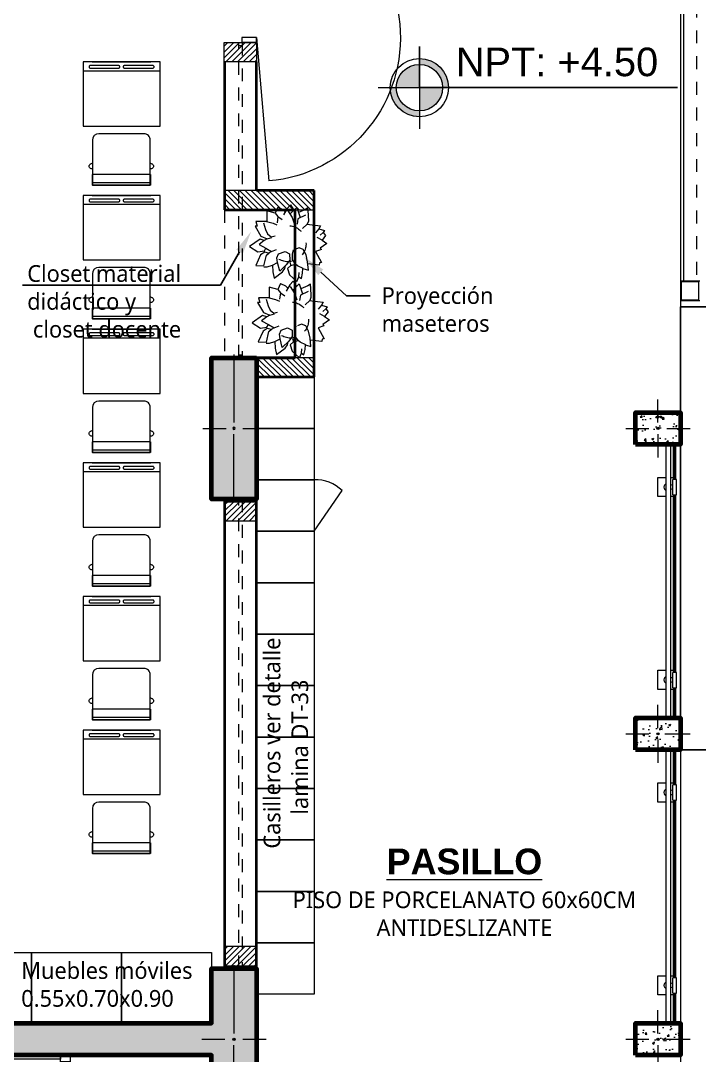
# Model space of a CAD drawing. Header units: metres. Extents: x 28 to 239, y -1 to 113.
# Drawn here: x 49.46 to 54.74, y 74.48 to 82.52 of the extents above; entities that cross this region are included whole.
import ezdxf
from ezdxf import colors
from ezdxf.entities.mleader import LeaderData, LeaderLine
from ezdxf.math import Vec2, Vec3

# ---------------------------------------------------------------- set-up
doc = ezdxf.new("R2010")
doc.units = ezdxf.units.M
doc.linetypes.add('DASHED2', pattern=[0.375, 0.25, -0.125])
for name, color, linetype, lineweight in [('A-FLOR-HRAL', 11, 'Continuous', 9), ('COLUMNAS 50', 32, 'Continuous', 70), ('COLUMNETASSS', 211, 'Continuous', 20), ('Cotas varias El', 253, 'Continuous', 13), ('Equipamiento SR', 23, 'Continuous', 0), ('GRAFO 0 BLANCO', 7, 'Continuous', 0), ('GRAFO01', 7, 'Continuous', 0), ('letras sr', 7, 'Continuous', 5), ('MK-LINEAS GENERALES', 7, 'Continuous', 0), ('muro bajo', 191, 'Continuous', 40), ('Proyeccciones', 1, 'DASHED2', 18), ('Puertas El', 21, 'Continuous', 15), ('Structural - Bearing_Pen_No__20', 1, 'Continuous', 0), ('TEXTO 100', 7, 'Continuous', 20), ('Vanos', 140, 'Continuous', 5)]:
    doc.layers.add(name, color=color, linetype=linetype, lineweight=lineweight)
doc.layers.add('Mobiliario', color=7, linetype='Continuous', lineweight=0, true_color=0x7f7f7f)
doc.styles.add('Generales', font='trebuc.ttf', dxfattribs={"height": 0.1})
doc.styles.add('JOS', font='arial.ttf', dxfattribs={"height": 1})
doc.styles.add('Santa Rosa 1 50', font='trebuc.ttf')
pattern_1 = [(44.99999999999999, (195.2788495667882, -7.441608692557011), (-0.02245064030267288, 0.02245064030267289), [])]

# ---------------------------------------------------------------- blocks, each defined once
blk = doc.blocks.new('Picture 18')
at = {"layer": 'Equipamiento SR', "linetype": 'Continuous'}
for p, q in [((0.07500000000000018, 0), (0, 0)), ((0, 0), (0, -0.05)), ((4.125, 0), (0.07500000000000018, 0)), ((0.07500000000000018, 0), (0.07500000000000018, -0.03)), ((0.07500000000000018, -0.05), (0.07500000000000018, 0)), ((4.125, -0.03), (4.125, 0)), ((4.2, 0), (4.125, 0)), ((4.125, 0), (4.125, -0.05)), ((4.2, -0.05), (4.2, 0)), ((0, -0.05), (0.07500000000000018, -0.05)), ((0.07500000000000018, -0.03), (4.125, -0.03)), ((4.125, -0.05), (4.2, -0.05))]:
    blk.add_line(p, q, dxfattribs=at)
blk = doc.blocks.new('A$C5A0F33B4')
at = {"layer": 'Puertas El', "linetype": 'Continuous'}
blk.add_line((1.119999441994196, 1.16000029099586), (1.217613820813028, 2.275737793701303), dxfattribs=at)
at = {"layer": 'Puertas El', "linetype": 'ByBlock'}
for p, q in [((1.004999441994187, 1.160000290572533), (1.004999441846962, 1.200000290572525)), ((1.004999441846962, 1.200000290572525), (1.119999441846915, 1.200000290995852)), ((1.119999441846915, 1.200000290995852), (1.004999441846962, 1.200000290572525)), ((1.119999441994196, 1.16000029099586), (1.004999441994187, 1.160000290572533)), ((1.119999441846915, 1.200000290995852), (1.119999441994196, 1.16000029099586)), ((1.119999438734339, 8.519135334950079e-07), (1.00499943873433, 8.519135334950079e-07)), ((1.004999446264321, 8.522264280941272e-07), (1.00499944611704, 0.04000085222643435)), ((1.00499944611704, 0.04000085222643435), (1.119999446117049, 0.0400008526497615)), ((1.11999944626433, 8.526497694560931e-07), (1.004999446264321, 8.522264280941272e-07)), ((1.11999944626433, 8.526497694560931e-07), (1.004999446264321, 8.522264280941272e-07)), ((1.119999446117049, 0.0400008526497615), (1.11999944626433, 8.526497694560931e-07))]:
    blk.add_line(p, q, dxfattribs=at)
blk.add_arc((1.119999441994196, 1.16000029099586), 1.119999438346097, 270.0000002109128, 85.00000021091442, dxfattribs=at)
blk = doc.blocks.new('Columna 1.10 x0.30')
at = {"true_color": 0xc7c8ca}
h = blk.add_hatch(color=9, dxfattribs=at)
h.dxf.hatch_style = 1
h.paths.add_polyline_path([(-234.8493242305874, 113.8065683426842), (-235.949324230565, 113.8065684591043), (-235.94932457959, 113.456568459146), (-234.8493245796119, 113.4565683427261)])
h.paths.add_polyline_path([(-235.3906107661365, 113.6315683427052, -1), (-235.4080384429261, 113.6315683427052, -1)], flags=16)
at = {"layer": 'COLUMNAS 50', "color": 1, "linetype": 'Continuous', "lineweight": 5}
for p, q in [((-235.3993246045313, 113.8731526787981), (-235.3993246045313, 113.693152678798)), ((-235.9743246007413, 113.6315683427052), (-235.4443246295935, 113.6315683427052)), ((-234.8243246083214, 113.6315683427052), (-235.3543245794691, 113.6315683427052)), ((-235.3993246045313, 113.5615683928358), (-235.3993246045313, 113.3815683928357))]:
    blk.add_line(p, q, dxfattribs=at)
at = {"layer": 'COLUMNAS 50', "linetype": 'Continuous'}
blk.add_lwpolyline([(-235.94932457959, 113.456568459146), (-234.8493245796119, 113.4565683427261), (-234.8493242305874, 113.8065683426842), (-235.949324230565, 113.8065684591043)], close=True, dxfattribs=at)
at = {"layer": 'COLUMNAS 50', "color": 1, "linetype": 'Continuous', "lineweight": 5}
blk.add_circle((-235.3993246045313, 113.6315683427052), 0.0087138383947443, dxfattribs=at)
blk.add_point((-235.3993246045313, 113.6315683427052), dxfattribs=at)
blk = doc.blocks.new('School Desk 2')
at = {"layer": 'Equipamiento SR', "linetype": 'Continuous'}
for p, q in [((-0.1265324866504576, 0.2428444263894243), (-0.1289721426366399, 0.2394474516977899)), ((-0.1236265852980272, 0.2456917042070209), (-0.1265324866504576, 0.2428444263894243)), ((-0.1203390133202028, 0.247908223860399), (-0.1236265852980272, 0.2456917042070209)), ((-0.1167738627057284, 0.2494255898859686), (-0.1203390133202028, 0.247908223860399)), ((-0.1130373940264465, 0.2501956721426852), (-0.1167738627057284, 0.2494255898859686)), ((-0.1092423736034963, 0.2501956721426852), (-0.1130373940264465, 0.2501956721426852)), ((-0.1055059049242144, 0.2494255898859686), (-0.1092423736034963, 0.2501956721426852)), ((-0.10194075430974, 0.247908223860399), (-0.1055059049242144, 0.2494255898859686)), ((-0.09865318233191572, 0.2456917042070209), (-0.10194075430974, 0.247908223860399)), ((-0.09574728097948526, 0.2428444263894243), (-0.09865318233191572, 0.2456917042070209)), ((-0.09330762499330292, 0.2394474516977899), (-0.09574728097948526, 0.2428444263894243)), ((0.1995077689090495, 0.3017161561056326), (0.6995077689090495, 0.3017161561056326)), ((0.1995077689090494, -0.2982838438943675), (0.1995077689090495, 0.3017161561056326)), ((0.6290288181971163, 0.3017161561056326), (0.6290288181971163, -0.2982838438943677)), ((0.6507146491854036, 0.2434738545735721), (0.6510442738164254, 0.2456574430778143)), ((0.6507146491854036, 0.2423668613295421), (0.6507146491854036, 0.2434738545735721)), ((0.6507146491854036, 0.02704780928709671), (0.6507146491854036, 0.2423668613295421)), ((0.6510442738164254, 0.2456574430778143), (0.6516926801629751, 0.2477397049693306)), ((0.6516926801629751, 0.2477397049693306), (0.6526425195602622, 0.2496598442804857)), ((0.6526425195602622, 0.2496598442804857), (0.6538612632618038, 0.2513570650436437)), ((0.6538612632618038, 0.2513570650436437), (0.6553142139380191, 0.252780703952442)), ((0.6553142139380191, 0.252780703952442), (0.6569579999269314, 0.2538902303617901)), ((0.6569579999269314, 0.2538902303617901), (0.6587405752341685, 0.2546476467919159)), ((0.6587405752341685, 0.2546476467919159), (0.6606098938653587, 0.2550326879202742)), ((0.6606098938653587, 0.2550326879202742), (0.6625052354937352, 0.2550326879202742)), ((0.6625052354937352, 0.2550326879202742), (0.6643745541249254, 0.2546476467919159)), ((0.6643745541249254, 0.2546476467919159), (0.6661571294321625, 0.2538902303617901)), ((0.6661571294321625, 0.2538902303617901), (0.6678009154210748, 0.252780703952442)), ((0.6678009154210748, 0.252780703952442), (0.6692538660972901, 0.2513570650436437)), ((0.6692538660972901, 0.2513570650436437), (0.6704726097988317, 0.2496598442804857)), ((0.6704726097988317, 0.2496598442804857), (0.6714224491961188, 0.2477397049693306)), ((0.6714224491961188, 0.2477397049693306), (0.6720708555426685, 0.2456574430778143)), ((0.6720708555426685, 0.2456574430778143), (0.6724004801736904, 0.2434738545735721)), ((0.6724004801736904, 0.2434738545735721), (0.6724004801736904, 0.2423668613295421)), ((0.6724004801736904, 0.2423668613295421), (0.6724004801736906, 0.02704780928709682)), ((0.6995077689090495, 0.3017161561056326), (0.6995077689090495, -0.2982838438943675)), ((-0.2410380114348112, 0.2279848786331774), (-0.2590611055691766, 0.2279848786331774)), ((-0.2590611055691766, 0.2279848786331774), (-0.2590611055691764, -0.2279848786331774)), ((-0.1766788022277727, 0.2279848786331774), (-0.2410380114348112, 0.2279848786331774)), ((-0.2410380114348112, 0.2279848786331774), (-0.2410380114348111, -0.2279848786331774)), ((-0.1766788022277727, 0.2279848786331774), (-0.1766788022277725, -0.2279848786331775)), ((-0.1321664655412146, 0.2314451824577654), (-0.1326888173346903, 0.2279848786331774)), ((-0.130869652848115, 0.2356097062407981), (-0.1321664655412146, 0.2314451824577654)), ((-0.1289721426366399, 0.2394474516977899), (-0.130869652848115, 0.2356097062407981)), ((-0.0923599541791148, 0.2375298455519531), (-0.09330762499330292, 0.2394474516977899)), ((-0.0876423579455668, 0.2279848786331774), (-0.0923599541791148, 0.2375298455519531)), ((0.6995077689090495, -0.2262687225275448), (0.6995077689090495, 0.2297010347388101)), ((0.6507146491854036, 0.02594081604306675), (0.6507146491854036, 0.02704780928709671)), ((0.6510442738164254, 0.02375722753882459), (0.6507146491854036, 0.02594081604306675)), ((0.6516926801629753, 0.0216749656473082), (0.6510442738164254, 0.02375722753882459)), ((0.6526425195602622, 0.01975482633615322), (0.6516926801629753, 0.0216749656473082)), ((0.653861263261804, 0.01805760557299518), (0.6526425195602622, 0.01975482633615322)), ((0.6553142139380191, 0.01663396666419681), (0.653861263261804, 0.01805760557299518)), ((0.6569579999269314, 0.01552444025484867), (0.6553142139380191, 0.01663396666419681)), ((0.6587405752341687, 0.01476702382472295), (0.6569579999269314, 0.01552444025484867)), ((0.660609893865359, 0.0143819826963647), (0.6587405752341687, 0.01476702382472295)), ((0.6625052354937352, 0.0143819826963647), (0.660609893865359, 0.0143819826963647)), ((0.6643745541249256, 0.01476702382472295), (0.6625052354937352, 0.0143819826963647)), ((0.6661571294321628, 0.01552444025484867), (0.6643745541249256, 0.01476702382472295)), ((0.6678009154210748, 0.01663396666419681), (0.6661571294321628, 0.01552444025484867)), ((0.6692538660972903, 0.01805760557299518), (0.6678009154210748, 0.01663396666419681)), ((0.6704726097988319, 0.01975482633615322), (0.6692538660972903, 0.01805760557299518)), ((0.6714224491961188, 0.0216749656473082), (0.6704726097988319, 0.01975482633615322)), ((0.6720708555426685, 0.02375722753882459), (0.6714224491961188, 0.0216749656473082)), ((0.6724004801736906, 0.02594081604306675), (0.6720708555426685, 0.02375722753882459)), ((0.6724004801736906, 0.02704780928709682), (0.6724004801736906, 0.02594081604306675)), ((0.6507146491854036, -0.02250850383180159), (0.6510442738164254, -0.02032491532755931)), ((0.6507146491854036, -0.02361549707583155), (0.6507146491854036, -0.02250850383180159)), ((0.6507146491854036, -0.2389345491182769), (0.6507146491854036, -0.02361549707583155)), ((0.6510442738164254, -0.02032491532755931), (0.6516926801629753, -0.01824265343604303)), ((0.6516926801629753, -0.01824265343604303), (0.6526425195602622, -0.01632251412488805)), ((0.6526425195602622, -0.01632251412488805), (0.653861263261804, -0.01462529336172991)), ((0.653861263261804, -0.01462529336172991), (0.6553142139380191, -0.01320165445293164)), ((0.6553142139380191, -0.01320165445293164), (0.6569579999269314, -0.01209212804358351)), ((0.6569579999269314, -0.01209212804358351), (0.6587405752341687, -0.01133471161345778)), ((0.6587405752341687, -0.01133471161345778), (0.660609893865359, -0.01094967048509943)), ((0.660609893865359, -0.01094967048509943), (0.6625052354937352, -0.01094967048509943)), ((0.6625052354937352, -0.01094967048509943), (0.6643745541249256, -0.01133471161345778)), ((0.6643745541249256, -0.01133471161345778), (0.6661571294321628, -0.01209212804358351)), ((0.6661571294321628, -0.01209212804358351), (0.6678009154210748, -0.01320165445293164)), ((0.6678009154210748, -0.01320165445293164), (0.6692538660972903, -0.01462529336172991)), ((0.6692538660972903, -0.01462529336172991), (0.6704726097988319, -0.01632251412488805)), ((0.6704726097988319, -0.01632251412488805), (0.6714224491961188, -0.01824265343604303)), ((0.6714224491961188, -0.01824265343604303), (0.6720708555426685, -0.02032491532755931)), ((0.6720708555426685, -0.02032491532755931), (0.6724004801736906, -0.02250850383180159)), ((0.6724004801736906, -0.02250850383180159), (0.6724004801736906, -0.02361549707583155)), ((0.6724004801736906, -0.02361549707583155), (0.6724004801736908, -0.2389345491182769)), ((-0.2410380114348111, -0.2279848786331774), (-0.2590611055691764, -0.2279848786331774)), ((-0.1766788022277725, -0.2279848786331774), (-0.2410380114348111, -0.2279848786331774)), ((-0.1326888173346901, -0.2279848786331775), (-0.1321664655412145, -0.2314451824577655)), ((-0.1321664655412145, -0.2314451824577655), (-0.1308696528481149, -0.2356097062407981)), ((-0.1308696528481149, -0.2356097062407981), (-0.1289721426366398, -0.23944745169779)), ((-0.1289721426366398, -0.23944745169779), (-0.1265324866504575, -0.2428444263894244)), ((-0.09574728097948515, -0.2428444263894244), (-0.0933076249933028, -0.23944745169779)), ((-0.0933076249933028, -0.23944745169779), (-0.09235995417911469, -0.2375298455519531)), ((-0.09235995417911469, -0.2375298455519531), (-0.08764235794556674, -0.2279848786331775)), ((0.6507146491854036, -0.2400415423623069), (0.6507146491854036, -0.2389345491182769)), ((0.6510442738164256, -0.2422251308665491), (0.6507146491854036, -0.2400415423623069)), ((0.6724004801736908, -0.2400415423623069), (0.6720708555426688, -0.2422251308665491)), ((0.6724004801736908, -0.2389345491182769), (0.6724004801736908, -0.2400415423623069)), ((-0.1265324866504575, -0.2428444263894244), (-0.1236265852980271, -0.2456917042070209)), ((-0.1236265852980271, -0.2456917042070209), (-0.1203390133202027, -0.247908223860399)), ((-0.1203390133202027, -0.247908223860399), (-0.1167738627057283, -0.2494255898859687)), ((-0.1167738627057283, -0.2494255898859687), (-0.1130373940264464, -0.2501956721426852)), ((-0.1130373940264464, -0.2501956721426852), (-0.1092423736034962, -0.2501956721426852)), ((-0.1092423736034962, -0.2501956721426852), (-0.1055059049242143, -0.2494255898859687)), ((-0.1055059049242143, -0.2494255898859687), (-0.1019407543097399, -0.247908223860399)), ((-0.1019407543097399, -0.247908223860399), (-0.09865318233191561, -0.2456917042070209)), ((-0.09865318233191561, -0.2456917042070209), (-0.09574728097948515, -0.2428444263894244)), ((0.6995077689090495, -0.2982838438943675), (0.1995077689090494, -0.2982838438943675)), ((0.6290288181971165, -0.2832649421858392), (0.6294560290675858, -0.2832649421858392)), ((0.6516926801629755, -0.2443073927580655), (0.6510442738164256, -0.2422251308665491)), ((0.6526425195602624, -0.2462275320692204), (0.6516926801629755, -0.2443073927580655)), ((0.653861263261804, -0.2479247528323786), (0.6526425195602624, -0.2462275320692204)), ((0.6553142139380191, -0.2493483917411768), (0.653861263261804, -0.2479247528323786)), ((0.6569579999269314, -0.250457918150525), (0.6553142139380191, -0.2493483917411768)), ((0.6587405752341687, -0.2512153345806508), (0.6569579999269314, -0.250457918150525)), ((0.6606098938653592, -0.2516003757090089), (0.6587405752341687, -0.2512153345806508)), ((0.6625052354937352, -0.2516003757090089), (0.6606098938653592, -0.2516003757090089)), ((0.6643745541249256, -0.2512153345806508), (0.6625052354937352, -0.2516003757090089)), ((0.666157129432163, -0.250457918150525), (0.6643745541249256, -0.2512153345806508)), ((0.667800915421075, -0.2493483917411768), (0.666157129432163, -0.250457918150525)), ((0.6692538660972903, -0.2479247528323786), (0.667800915421075, -0.2493483917411768)), ((0.6704726097988322, -0.2462275320692204), (0.6692538660972903, -0.2479247528323786)), ((0.6714224491961188, -0.2443073927580655), (0.6704726097988322, -0.2462275320692204)), ((0.6720708555426688, -0.2422251308665491), (0.6714224491961188, -0.2443073927580655))]:
    blk.add_line(p, q, dxfattribs=at)
blk.add_lwpolyline([(-0.2590611055691765, 0.225), (0.09093889443082348, 0.225, -0.414213562373095), (0.1409388944308235, 0.1749999999999999), (0.1409388944308235, -0.1749999999999999, -0.414213562373095), (0.09093889443082348, -0.225), (-0.2590611055691765, -0.225), (-0.2590611055691765, 0.225)], format="xyb", dxfattribs=at)
blk = doc.blocks.new('A$C4CA21B86')
at = {"layer": 'GRAFO01', "color": 251, "linetype": 'DASHED2', "lineweight": 9, "ltscale": 0.1}
for p, q in [((0.2205967468034657, 0.5784350747852187), (0.2007828661702575, 0.5316130598291551)), ((0.2205967468034657, 0.5784350747852187), (0.2600737236538819, 0.5614201384830366)), ((0.2943083608314936, 0.5681523509940618), (0.264508353436149, 0.5182130449328)), ((0.3198078569284135, 0.5977452158754275), (0.2943083608314936, 0.5681523509940618)), ((0.3678982799125379, 0.5763102071433934), (0.3167781183736267, 0.5265380951380223)), ((0.3198078569284135, 0.5977452158754275), (0.3461644889901478, 0.5551495409102642)), ((0.3678982799125379, 0.5763102071433934), (0.3931878589919009, 0.4974658208305485)), ((0.4544179733118199, 0.5730413209203249), (0.4350436745588055, 0.5618063373396254)), ((0.4552837539825276, 0.5551906196050709), (0.4544179733118199, 0.5730413209203249)), ((0.1341770476790103, 0.5496108503670953), (0.1337371349292127, 0.4669556534007882)), ((0.2007828661702575, 0.5316130598291551), (0.1341770476790103, 0.5496108503670953)), ((0.2007828661702575, 0.5316130598291551), (0.2211565756075942, 0.5069715811954012)), ((0.2211565756075942, 0.5069715811954012), (0.214650052391832, 0.4566076420142693)), ((0.2211565756075942, 0.5069715811954012), (0.2545200518259492, 0.484064415762596)), ((0.2600737236538819, 0.5614201384830366), (0.279517396439779, 0.5433654276924287)), ((0.296652484351668, 0.5563584219373752), (0.3320995542234613, 0.4995460960519225)), ((0.3320995542234613, 0.4995460960519225), (0.348320870942004, 0.4523256072560145)), ((0.3759307294749377, 0.4874283996498363), (0.3700728336792949, 0.4463286460389)), ((0.4355260060417478, 0.5179655411298398), (0.3759307294749377, 0.4874283996498363)), ((0.4350436745588055, 0.5618063373396254), (0.3804834738706617, 0.5370738129300321)), ((0.4552837539825276, 0.5551906196050709), (0.4584937889799718, 0.4704831258312652)), ((0.06081413414241865, 0.4322128316923468), (0.04326826856682686, 0.4302503121908856)), ((0.04326826856682686, 0.4302503121908856), (0.08910419642659662, 0.353655962204364)), ((0.1337371349292127, 0.4669556534007882), (0.04923247428263267, 0.4668741957284652)), ((0.04923247428263267, 0.4668741957284652), (0.06081413414241865, 0.4322128316923468)), ((0.1091715894036724, 0.4579339838078624), (0.1248269481816493, 0.4066986243582988)), ((0.1248269481816493, 0.4066986243582988), (0.1399288424118907, 0.3728459220167721)), ((0.1335481778648386, 0.4669554712569663), (0.1830374710775615, 0.4555190626357088)), ((0.1830374710775615, 0.4555190626357088), (0.212307730860573, 0.4421707467184532)), ((0.4491657012490933, 0.4466131962588022), (0.4122534144168597, 0.412584181703231)), ((0.4584937889799718, 0.4704831258312652), (0.4491657012490933, 0.4466131962588022)), ((0.4491657012490933, 0.4466131962588022), (0.4663818187892943, 0.443417865606861)), ((0.4663818187892943, 0.443417865606861), (0.5524892173700664, 0.4351421937753983)), ((0.540443063525359, 0.4113786355801139), (0.5134868080129493, 0.3788397175851372)), ((0.5524892173700664, 0.4351421937753983), (0.540443063525359, 0.4113786355801139)), ((0.540443063525359, 0.4113786355801139), (0.5841875736506736, 0.3988142842752112)), ((0.08236018324595307, 0.3300606605210064), (6.02767649127145e-07, 0.2732314587007991)), ((0.1150926279731479, 0.3188528799141253), (0.08236018324595307, 0.3300606605210064)), ((0.08910419642659662, 0.353655962204364), (0.1375089908940694, 0.3326952093760198)), ((0.1375089908940694, 0.3326952093760198), (0.1150926279731479, 0.3188528799141253)), ((0.1375089908940694, 0.3326952093760198), (0.173612444186503, 0.3419651117902944)), ((0.1399288424118907, 0.3728459220167721), (0.1692789536105153, 0.349025402157686)), ((0.1692789536105153, 0.349025402157686), (0.1991407764682833, 0.3560828670449894)), ((0.5645575431956544, 0.3229258154596053), (0.5275470016856474, 0.3422832144385168)), ((0.5742915647555265, 0.382638778741061), (0.5500433112738108, 0.3619674854743309)), ((0.5922913033363386, 0.3592439006031611), (0.5645575431956544, 0.3229258154596053)), ((0.5645575431956544, 0.3229258154596053), (0.602435014445895, 0.2956107685786264)), ((0.5841875736506736, 0.3988142842752112), (0.5742915647555265, 0.382638778741061)), ((0.5742915647555265, 0.382638778741061), (0.5922913033363386, 0.3592439006031611)), ((6.02767649127145e-07, 0.2732314587007991), (0.06555152414882315, 0.2315691987319113)), ((0.1150926279731479, 0.3188528799141253), (0.07442750166772072, 0.2890010674656054)), ((0.07442750166772072, 0.2890010674656054), (0.1280043191575047, 0.2590934845537163)), ((0.1156707848506358, 0.2393122166110686), (0.1280043191575047, 0.2590934845537163)), ((0.1280043191575047, 0.2590934845537163), (0.1724506254398079, 0.2354619069607367)), ((0.1724506254398079, 0.2354619069607367), (0.2097890279585783, 0.2504219513381187)), ((0.3344227422031665, 0.213199580324229), (0.3420902869974256, 0.2474766440732665)), ((0.3854579203291522, 0.2619489477930657), (0.3534604534217891, 0.2503731649477743)), ((0.4181453366611478, 0.2486814424006099), (0.3854579203291522, 0.2619489477930657)), ((0.4401924569037377, 0.207483943584549), (0.4181453366611478, 0.2486814424006099)), ((0.5593346140508544, 0.250373165705625), (0.5133653774335585, 0.2342734073072847)), ((0.602435014445895, 0.2956107685786264), (0.5501744745721524, 0.2595280254256238)), ((0.5501744745721524, 0.2595280254256238), (0.5593346140508544, 0.250373165705625)), ((0.0852301687427115, 0.207508312301357), (0.04864689505550501, 0.1244027141044342)), ((0.06555152414882315, 0.2315691987319113), (0.1156707848506358, 0.2393122166110686)), ((0.11868107623404, 0.2281995973532389), (0.0852301687427115, 0.207508312301357)), ((0.1124324231443339, 0.1241272627861107), (0.1317498190656465, 0.2048433016848463)), ((0.1483664691892983, 0.2207444385833597), (0.11868107623404, 0.2281995973532389)), ((0.1317498190656465, 0.2048433016848463), (0.1523650574106128, 0.2231879161575208)), ((0.1724506254398079, 0.2354619069607367), (0.1483664691892983, 0.2207444385833597)), ((0.2130418671150309, 0.1848402024999061), (0.2263485812936636, 0.2162387445834568)), ((0.2184000945625399, 0.1494454900505673), (0.2130418671150309, 0.1848402024999061)), ((0.2263485812936636, 0.2162387445834568), (0.2767650113097204, 0.2351962931392322)), ((0.2767650113097204, 0.2351962931392322), (0.3110967470111277, 0.2150255371680814)), ((0.3129300501648942, 0.1679829047501116), (0.2864293580090731, 0.1293754691931852)), ((0.3110967470111277, 0.2150255371680814), (0.3129300501648942, 0.1679829047501116)), ((0.3356444205892473, 0.1692112361727851), (0.3344227422031665, 0.213199580324229)), ((0.3577712083243085, 0.1362561493189247), (0.3356444205892473, 0.1692112361727851)), ((0.4510847262861546, 0.1546179945208621), (0.4401924569037377, 0.207483943584549)), ((0.5133653774335585, 0.2342734073072847), (0.5616653122335151, 0.1499013146048043)), ((0.04864689505550501, 0.1244027141044342), (0.1124324231443339, 0.1241272627861107)), ((0.1104182527072908, 0.1147490899571366), (0.1364590879912342, 0.115886313410499)), ((0.1364590879912342, 0.115886313410499), (0.1780630531434042, 0.1273517602398968)), ((0.1780630531434042, 0.1273517602398968), (0.2184000945625399, 0.1494454900505673)), ((0.1780630531434042, 0.1273517602398968), (0.1811044157113528, 0.07553017878296941)), ((0.2355855345767068, 0.08253949486132939), (0.2184000945625399, 0.1494454900505673)), ((0.2864293580090731, 0.1293754691931852), (0.2355855345767068, 0.08253949486132939)), ((0.2574237720873143, 0.07581262783859444), (0.2762865373684704, 0.1024850477117809)), ((0.2762865373684704, 0.1024850477117809), (0.2798493097968873, 0.1229066807023997)), ((0.3227709321548105, 0.1258986115344598), (0.296824027131855, 0.1026703408392606)), ((0.296824027131855, 0.1026703408392606), (0.3121789833701882, 0.05280557804515951)), ((0.314898686935301, 0.1524051789154797), (0.3227709321548105, 0.1258986115344598)), ((0.3227709321548105, 0.1258986115344598), (0.3577712083243085, 0.1362561493189247)), ((0.3737003937055832, 0.122005144757253), (0.3577712083243085, 0.1362561493189247)), ((0.4182092110623614, 0.1020822377139083), (0.3737003937055832, 0.122005144757253)), ((0.4133943601231707, 0.06612269612462285), (0.4157702551949995, 0.1031473045346161)), ((0.4157702551949995, 0.1031473045346161), (0.4582045419593825, 0.08803404582769758)), ((0.4582045419593825, 0.08803404582769758), (0.4510847262861546, 0.1546179945208621)), ((0.5434981406079658, 0.1276404929644883), (0.4528796890620086, 0.137831645712474)), ((0.5448938676316786, 0.1449671458983772), (0.5434981406079658, 0.1276404929644883)), ((0.5616653122335151, 0.1499013146048043), (0.5448938676316786, 0.1449671458983772)), ((0.1811044157113528, 0.07553017878296941), (0.1912424858906761, 0.0267299666512244)), ((0.1912424858906761, 0.0267299666512244), (0.2574237720873143, 0.07581262783859444)), ((0.3121789833701882, 0.05280557804515951), (0.3684989344990441, -4.298765858834486e-07)), ((0.3684989344990441, -4.298765858834486e-07), (0.3850555522913623, 0.03858234919592718)), ((0.3850555522913623, 0.03858234919592718), (0.3871129611108159, 0.07023327452162675)), ((0.3850555522913623, 0.03858234919592718), (0.4040487524802003, 0.02550111308772074)), ((0.4040487524802003, 0.02550111308772074), (0.4133943601231707, 0.06612269612462285))]:
    blk.add_line(p, q, dxfattribs=at)
at = {"layer": 'GRAFO01', "color": 251, "linetype": 'DASHED2', "lineweight": 9, "ltscale": 0.1, "extrusion": (0, 0, -1)}
blk.add_ellipse((0.2991995130683023, 0.2952105449595663), major_axis=(0.09943689110435897, 0.09943689110435897), ratio=0.9999999999999984, start_param=-0.6783690058591111, end_param=2.877303848465237, dxfattribs=at)
blk = doc.blocks.new('A$C7C4655C2')
at = {"true_color": 0x939598}
h = blk.add_hatch(color=252, dxfattribs=at)
h.dxf.hatch_style = 1
h.paths.add_polyline_path([(1.899963352668522, 0.4500003467472027), (1.899999419847347, 0.02499986886121519), (2.250000425204803, 0.02499986886121519), (2.249999889611786, 1.124999519449176), (1.899999592267307, 1.124999519811155), (1.899999970376768, 0.7000003507962731), (4.235536721353128e-07, 0.7000003507962731), (4.235536721353128e-07, 0.4500003507962731)])
edge = h.paths.add_edge_path(flags=16)
edge.add_arc((2.074999922526047, 0.5749996941551956), 0.008713838394754703, 0, 360)
at = {"layer": 'COLUMNAS 50', "linetype": 'Continuous'}
for p, q in [((1.899999970376768, 0.7000003507962731), (1.899999592267307, 1.124999519811155)), ((1.899999419847347, 0.02499986886121519), (1.899963352668522, 0.4500003467472027))]:
    blk.add_line(p, q, dxfattribs=at)
blk.add_lwpolyline([(4.235536721353128e-07, 0.7000003507962731), (1.899999970376768, 0.7000003507962731), (1.899999970816339, 1.124999519811155), (2.249999889611672, 1.124999690227142), (2.250000425204803, 0.02499986886121519), (1.899999419847347, 0.02499986886121519), (1.89999942128145, 0.450000346747089), (4.235536721353128e-07, 0.450000346747089)], close=True, dxfattribs=at)
at = {"layer": 'Structural - Bearing_Pen_No__20', "linetype": 'Continuous'}
for p, q in [((2.074999922526047, 1.149999690365149), (2.074999922526047, 0.6199997192173612)), ((1.824999924018186, 0.5749996941551956), (2.00499992401825, 0.5749996941551956)), ((2.144999872395431, 0.5749996941551956), (2.324999872395495, 0.5749996941551956)), ((2.074999922526047, -3.020547012511088e-07), (2.074999922526047, 0.52999966909303))]:
    blk.add_line(p, q, dxfattribs=at)
blk.add_circle((2.074999922526047, 0.5749996941551956), 0.0087138383947443, dxfattribs=at)
blk.add_point((2.074999922526047, 0.5749996941551956), dxfattribs=at)
blk = doc.blocks.new('columna pasillos')
at = {"layer": 'GRAFO 0 BLANCO'}
h = blk.add_hatch(dxfattribs=at)
h.set_pattern_fill('AR-CONC', color=256, scale=0.02399999999999999, angle=-90.00000079175783)
h.set_pattern_definition([(319.9999992082422, (0, 0), (-0.01506051477462154, -0.1721424436160628), [0.01799999999999999, -0.1979999999999999]), (264.9999992082422, (0, 0), (0.1805261125481726, 0.03330031757246919), [0.01439999999999999, -0.1583999999999999]), (10.45144366824218, (-0.001255042758233223, -0.01434520342265684), (0.1654655959138421, -0.1388421255010397), [0.01529764607999999, -0.1682741068799999]), (316.1841992082421, (0.04799999999999998, -6.63301485462505e-10), (-0.03972463092985215, -0.2561379188122313), [0.02699999999999999, -0.2969999999999999]), (6.635634698242177, (0.0446896060250406, -0.02134481941755587), (0.2337884610860787, -0.2243188701924863), [0.02294648207999999, -0.2524113023999999]), (261.1841631982422, (0.04799999999999998, -6.63301485462505e-10), (0.2337884609649843, -0.224318870043817), [0.02159999999999999, -0.2376000002399999]), (290.9999992082422, (0.03599999966834924, -0.0240000004974761), (-0.09662853573932795, -0.1432576911731422), [0.01799999999999999, -0.1979999999999999]), (235.9999992082422, (0.03599999966834924, -0.0240000004974761), (0.1740360100042875, -0.0583956820661451), [0.0144, -0.1584]), (341.4514439482422, (0.02794762174337869, -0.03593814134620205), (0.07740747388692112, -0.2016533714848699), [0.0152976456, -0.1682741068799999]), (307.4999992082422, (0, 0), (0.07989452487918647, -0.002918366380194698), [0, -0.15648, 0, -0.1608, 0, -0.1589999999999999]), (277.4999992082422, (0, 0), (0.09465880997929434, -0.063136690294185), [0, -0.09167999999999997, 0, -0.15288, 0, -0.06059999999999998]), (237.4999992082422, (7.39581156290693e-10, 0.05351999999999998), (-0.005413170986677214, -0.1281173846065747), [0, -0.05999999999999998, 0, -0.1871999999999999, 0, -0.2483999999999999]), (227.4999992082422, (1.071231899021946e-09, 0.07751999999999996), (0.02402519382561498, -0.1399646809741716), [0, -0.07799999999999999, 0, -0.12432, 0, -0.1763999999999999])])
h.paths.add_polyline_path([(-235.5346923206634, 35.02399061012053), (-235.7846922043217, 35.02399061004231), (-235.7846918552657, 34.67399061008165), (-235.5346919716073, 34.67399061016009)])
h.paths.add_polyline_path([(-235.6509782994193, 34.84899061014031, -1), (-235.6684059762088, 34.84899061014031, -1)], flags=16)
at = {"layer": 'COLUMNAS 50', "color": 1, "linetype": 'Continuous', "lineweight": 9}
for p, q in [((-235.659692137814, 35.09899060864817), (-235.659692137814, 34.9189906086481)), ((-235.7046921628762, 34.84899061014031), (-235.8846921628762, 34.84899061014031)), ((-235.6146921127519, 34.84899061014031), (-235.4346921127519, 34.84899061014031)), ((-235.659692137814, 34.77899066027092), (-235.659692137814, 34.59899066027086))]:
    blk.add_line(p, q, dxfattribs=at)
at = {"layer": 'COLUMNAS 50', "linetype": 'Continuous'}
blk.add_lwpolyline([(-235.7846922043217, 35.02399061004231), (-235.5346923206634, 35.02399061012053), (-235.5346919716073, 34.67399061016009), (-235.7846918552657, 34.67399061008165)], close=True, dxfattribs=at)
at = {"layer": 'COLUMNAS 50', "color": 1, "linetype": 'Continuous', "lineweight": 9}
blk.add_circle((-235.659692137814, 34.84899061014031), 0.0087138383947443, dxfattribs=at)
blk.add_point((-235.659692137814, 34.84899061014031), dxfattribs=at)
blk = doc.blocks.new('Barandilla - 50 x 12mm-V13-Nivel 2')
at = {"layer": 'A-FLOR-HRAL'}
for p, q in [((-26.70546726635709, 93.00350822437645), (-88.00000000000932, 93.00350822438354)), ((-88.00000000000932, 93.00350822438354), (-88.00000000001796, 18.21820814453502)), ((34.14173290303832, 93.00350822436941), (13.22414061244731, 93.00350822437183)), ((-88.00000000001796, 18.21820814453502), (-88.0000000000266, -56.56709193536628)), ((24.92408932763253, 2.559974571989083), (25.07591067237265, 33.55960280011573)), ((27.00000000001878, 79.3610483492223), (57.00000000001877, 79.36104834921883)), ((27.00000000001878, 79.3610483492223), (27.00000000000502, -39.6355106011893)), ((57.00000000001877, 79.36104834921883), (57.00000000000501, -39.63551060119276)), ((-88.0000000000266, -56.56709193536628), (-26.65750026039176, -56.56709193537097)), ((13.22414061245054, -56.56709193537402), (34.14173290304229, -56.56709193537563)), ((57.00000000000501, -39.63551060119276), (27.00000000000502, -39.6355106011893))]:
    blk.add_line(p, q, dxfattribs=at)
for centre, radius, start, end in [((-0.5706645103747868, 18.18502156444442), 39.42902882610482, 144.0345375688887, 215.4042522977512), ((-19.28840541889522, -77.8210498320877), 119.8909601388826, 93.54235804108417, 96.3186679859427), ((-18.34714648741117, 114.3698242009999), 119.8909601388826, 285.3761058525732, 291.1568047317177), ((-19.28840541889522, -77.8210498320877), 119.8909601388825, 68.28198513490644, 74.15247126397725), ((-18.34714648741117, 114.3698242009999), 119.8909601388826, 263.1201218806851, 266.0112239828675)]:
    blk.add_arc(centre, radius, start, end, dxfattribs=at)
blk = doc.blocks.new('Barandilla - 50 x 12mm-V14-Nivel 2')
at = {"layer": 'A-FLOR-HRAL'}
for p, q in [((-26.77585938754871, 93.00350822437646), (-88.00000000000932, 93.00350822438354)), ((-88.00000000000932, 93.00350822438354), (-88.00000000001796, 18.21820814453502)), ((34.14173290305526, 93.00350822436941), (13.0940963961429, 93.00350822437184)), ((-88.00000000001796, 18.21820814453502), (-88.0000000000266, -56.56709193536628)), ((24.92408932763253, 2.559974571989083), (25.07591067237265, 33.55960280011573)), ((27.00000000001878, 79.3610483492223), (57.00000000001877, 79.36104834921883)), ((27.00000000001878, 79.3610483492223), (27.00000000000502, -39.6355106011893)), ((57.00000000001877, 79.36104834921883), (57.00000000000501, -39.63551060119276)), ((-88.0000000000266, -56.56709193536628), (-26.77585938754689, -56.56709193537096)), ((13.14206340210961, -56.56709193537402), (34.14173290305924, -56.56709193537563)), ((57.00000000000501, -39.63551060119276), (27.00000000000502, -39.6355106011893))]:
    blk.add_line(p, q, dxfattribs=at)
for centre, radius, start, end in [((-0.5706645103747868, 18.18502156444442), 39.42902882610482, 144.0345375688887, 215.4042522977512), ((-19.28840541889522, -77.8210498320877), 119.8909601388826, 93.58403373800627, 96.3186679859427), ((-19.28840541889522, -77.8210498320877), 119.8909601388825, 68.28198513490644, 74.20794172550735), ((-18.34714648741117, 114.3698242009999), 119.8909601388826, 285.3266558256772, 291.1568047317177), ((-18.34714648741117, 114.3698242009999), 119.8909601388826, 263.1201218806851, 265.9624964592715)]:
    blk.add_arc(centre, radius, start, end, dxfattribs=at)
blk = doc.blocks.new('Barandilla - Barandilla-559956-Nivel 2')
at = {"layer": 'A-FLOR-HRAL'}
for p, q in [((44611.6501529134, 69430.78713229291), (44611.6501529134, 67305.78655743804)), ((44651.65015291343, 67305.78655743804), (44651.65015291343, 69430.78713229291)), ((44672.56774520397, 69157.92235546658), (44672.56774520397, 69430.78713229283)), ((44680.52774520396, 69157.92235546658), (44680.52774520396, 69430.78713229283)), ((44682.08774520396, 69157.92235546658), (44682.08774520396, 69430.78713229283)), ((44690.08774520396, 69157.92235546658), (44690.08774520396, 69430.78713229283)), ((44672.56774520397, 67657.92235546658), (44672.56774520397, 69038.92579651617)), ((44680.52774520396, 67657.92235546658), (44680.52774520396, 69038.92579651618)), ((44682.08774520396, 67657.92235546658), (44682.08774520396, 69038.92579651618)), ((44690.08774520396, 67657.92235546658), (44690.08774520396, 69038.92579651618)), ((44672.56774520397, 67305.78655743797), (44672.56774520397, 67538.92579651617)), ((44680.52774520396, 67305.78655743797), (44680.52774520396, 67538.92579651618)), ((44682.08774520396, 67305.78655743797), (44682.08774520396, 67538.92579651618)), ((44690.08774520396, 67305.78655743797), (44690.08774520396, 67538.92579651618))]:
    blk.add_line(p, q, dxfattribs=at)
at = {"extrusion": (0, 0, -1), "zscale": -1, "rotation": 180}
for name, p in [('Barandilla - 50 x 12mm-V14-Nivel 2', (-44638.42601230092, 69118.28684486539)), ('Barandilla - 50 x 12mm-V13-Nivel 2', (-44638.42601230092, 67618.28684486539))]:
    blk.add_blockref(name, p, dxfattribs=at)

msp = doc.modelspace()

# ---------------------------------------------------------------- hatches: boundary and pattern name
at = {"layer": 'GRAFO 0 BLANCO'}
h = msp.add_hatch(dxfattribs=at)
h.set_pattern_fill('ANSI31', color=256, scale=0.01, angle=-2.544443745170813e-14)
h.set_pattern_definition([(44.99999999999999, (195.2788514303744, -3.871642240228041), (-0.02245064030267288, 0.02245064030267289), [])])
h.paths.add_polyline_path([(51.04099049403555, 82.35195745733736), (51.29099049403555, 82.35195745733736), (51.29099049403555, 82.20195745733739), (51.04099049403555, 82.20195745733739)])
h = msp.add_hatch(dxfattribs=at)
h.set_pattern_fill('ANSI31', color=256, scale=0.01, angle=89.99999999999999)
h.set_pattern_definition([(135, (217.1664185789049, -117.7176836628155), (-0.02245064030267289, -0.02245064030267287), [])])
h.paths.add_polyline_path([(51.74101265961542, 81.20195743683257), (51.04102169166129, 81.20195723685538), (51.04102169166129, 81.05195763347467), (51.74101265016094, 81.0519578334206)])
h = msp.add_hatch(dxfattribs=at)
h.set_pattern_fill('ANSI31', color=256, scale=0.01, angle=89.99999999999999)
h.set_pattern_definition([(135, (217.1664185658664, -119.0176833893184), (-0.02245064030267289, -0.02245064030267287), [])])
h.paths.add_polyline_path([(51.74101264657691, 79.90195771032973), (51.29100843947407, 79.90195771032961), (51.29100843947407, 79.7519581069489), (51.74101263712242, 79.75195810691775)])
h = msp.add_hatch(dxfattribs=at)
h.set_pattern_fill('ANSI31', color=256, scale=0.01, angle=-2.544443745170813e-14)
h.set_pattern_definition(pattern_1)
h.paths.add_polyline_path([(51.04098863044925, 78.78199100500842), (51.29098863044925, 78.78199100500842), (51.29098863044925, 78.63199100500844), (51.04098863044925, 78.63199100500844)])
h = msp.add_hatch(dxfattribs=at)
h.set_pattern_fill('ANSI31', color=256, scale=0.01, angle=-2.544443745170813e-14)
h.set_pattern_definition(pattern_1)
h.paths.add_polyline_path([(51.04098863044925, 75.17192511693929), (51.29098863044925, 75.17192511693929), (51.29098863044925, 75.32192511693933), (51.04098863044925, 75.32192511693933)])
at = {"layer": 'TEXTO 100', "ltscale": 1.3}
h = msp.add_hatch(color=7, dxfattribs=at)
edge = h.paths.add_edge_path()
edge.add_line((52.74004549914289, 82.00194319139499), (52.55940215941391, 82.00194319424642))
edge.add_line((52.55940215941391, 82.00194319424642), (52.55940215941391, 81.82129985487418))
edge.add_arc((52.55940216101843, 82.00194319424642), 0.1806433393724134, 269.9999994913017, 359.9999990956475)
edge = h.paths.add_edge_path()
edge.add_arc((52.55940216066168, 82.00194319139499), 0.1806433422236752, 90.00000039565423, 180)
edge.add_line((52.37875881968577, 82.00194319139499), (52.55940215941476, 82.00194319424642))
edge.add_line((52.55940215941391, 82.00194319424642), (52.55940215941391, 82.18258653361866))
edge = h.paths.add_edge_path()
edge.add_line((52.55940215941391, 82.22868023073929), (52.55940215941391, 82.18258653361866))
edge.add_arc((52.55940215816699, 82.00194319139499), 0.1806433422236752, 0, 89.99999960434582, ccw=False)
edge.add_line((52.74004549914289, 82.00194319139499), (52.78613919911496, 82.00194319424642))
edge.add_arc((52.55940216101843, 82.00194319424642), 0.2267370380968789, 0, 90.00000040528428)
msp.add_hatch(color=7, dxfattribs=at).paths.add_polyline_path([(52.37875881961338, 82.00194319424642), (52.33266511965195, 82.00194319424642, 0.4142135623730951), (52.55940215941391, 81.77520615448444), (52.55940215941391, 81.8212998544459, -0.4142135623730951)])

# ---------------------------------------------------------------- linework, layer by layer
at = {"color": 252, "true_color": 0x939598}
msp.add_lwpolyline([(55.99099093797822, 76.85193120253444), (54.59099093797824, 76.85193120253444), (54.59100580589035, 80.29688037194614), (55.99100580589033, 80.29688037194614)], close=True, dxfattribs=at)
at = {"layer": 'COLUMNETASSS'}
for points in [[(51.04099049403555, 82.35195745733736), (51.29099049403555, 82.35195745733736), (51.29099049403555, 82.20195745733739), (51.04099049403555, 82.20195745733739)], [(51.04102169166129, 81.20195723685254), (51.04102169166129, 81.05195763347751), (51.74101265016094, 81.05195783345755), (51.74101265016094, 81.20195743683257)], [(51.29100843947407, 79.90195771032973), (51.29100843947407, 79.7519581069547), (51.74101263712242, 79.7519581069547), (51.74101263712242, 79.90195771032973)], [(51.04098863044925, 78.78199100500842), (51.29098863044925, 78.78199100500842), (51.29098863044925, 78.63199100500844), (51.04098863044925, 78.63199100500844)], [(51.04098863044925, 75.17192511693929), (51.29098863044925, 75.17192511693929), (51.29098863044925, 75.32192511693933), (51.04098863044925, 75.32192511693933)]]:
    msp.add_lwpolyline(points, close=True, dxfattribs=at)
at = {"layer": 'Equipamiento SR'}
for points in [[(51.29102721815764, 79.75195711751559), (51.74102721815768, 79.75195711751559), (51.74102721815768, 79.35195711751561), (51.29102171073828, 79.3519571651425)], [(51.29102721815764, 79.35195711751561), (51.74102721815768, 79.35195711751561), (51.74102721815768, 78.95195711751558), (51.29102171073828, 78.95195716514246)], [(51.29102721815764, 78.95195711751558), (51.74102721815768, 78.95195711751558), (51.74102721815768, 78.5519571175156), (51.29102171073828, 78.55195716514248)], [(51.29102721815764, 78.5519571175156), (51.74102721815768, 78.5519571175156), (51.74102721815768, 78.15195711751556), (51.29102171073828, 78.1519571651425)], [(51.29102721815764, 78.15195711751556), (51.74102721815768, 78.15195711751556), (51.74102721815768, 77.75195711751559), (51.29102171073828, 77.75195716514247)], [(51.29102721815764, 77.75195711751559), (51.74102721815768, 77.75195711751559), (51.74102721815768, 77.35195711751561), (51.29102171073828, 77.3519571651425)], [(51.29102721815764, 77.35195711751561), (51.74102721815768, 77.35195711751561), (51.74102721815768, 76.95195711751558), (51.29102171073828, 76.95195716514246)], [(51.29102721815764, 76.95195711751558), (51.74102721815768, 76.95195711751558), (51.74102721815768, 76.5519571175156), (51.29102171073828, 76.55195716514248)], [(51.29102721815764, 76.5519571175156), (51.74102721815768, 76.5519571175156), (51.74102721815768, 76.15195711751556), (51.29102171073828, 76.1519571651425)], [(51.29102721815764, 76.15195711751556), (51.74102721815768, 76.15195711751556), (51.74102721815768, 75.75195711751559), (51.29102171073828, 75.75195716514247)], [(51.29102696415066, 75.75195711751564), (51.74102696415071, 75.75195711751564), (51.74102696415071, 75.35195711751561), (51.2910214567313, 75.35195716514255)], [(51.29102696415066, 75.35195711751561), (51.74102696415071, 75.35195711751561), (51.74102696415071, 74.95195711751563), (51.2910214567313, 74.95195716514252)], [(48.84102113676084, 74.72695756799561), (48.84102113676084, 75.27695756799557), (49.54102113676083, 75.27695756799557), (49.54102113676083, 74.72695756799561), (48.84102113676084, 74.72695756799561)], [(49.54102113676089, 74.72695754176232), (49.54102113676089, 75.27695754176233), (50.24102113676088, 75.27695754176233), (50.24102113676088, 74.72695754176232), (49.54102113676089, 74.72695754176232)], [(50.24102113676088, 74.72695754176232), (50.24102113676088, 75.27695754176233), (50.94102113676092, 75.27695754176233), (50.94102113676092, 74.72695754176232), (50.24102113676088, 74.72695754176232)]]:
    msp.add_lwpolyline(points, dxfattribs=at)
msp.add_lwpolyline([(51.74102721815768, 78.5519571175156), (51.95690251516328, 78.86826439469752, 0.2167600595003507), (51.74102721815768, 78.95195711751558, 1.172572734877848)], format="xyb", dxfattribs=at)
at = {"layer": 'GRAFO 0 BLANCO'}
msp.add_line((54.59052984332603, 84.00193950067339), (54.59055258070421, 61.20307290047951), dxfattribs=at)
at = {"layer": 'MK-LINEAS GENERALES', "color": 7, "linetype": 'Continuous'}
for p, q in [((54.61600578247425, 83.64688021533888), (54.61600578247425, 80.4968801855365)), ((54.59100580589035, 80.4968801855365), (54.59100580589035, 80.34688008761458)), ((54.74100578460298, 80.4968801855365), (54.59100580589035, 80.4968801855365)), ((54.59700584795422, 80.49088014347271), (54.59700584795422, 80.35288012967843)), ((54.73500586174839, 80.49088014347271), (54.59700584795422, 80.49088014347271)), ((54.73500586174839, 80.37189615745285), (54.73500586174839, 80.49088014347271)), ((54.59100580589035, 80.34688008761458), (54.74100578460298, 80.34688008761458)), ((54.59700584795422, 80.35288012967843), (54.73500586174839, 80.35288012967843)), ((54.73500586174839, 80.35288012967843), (54.73500586174839, 80.37186397094416))]:
    msp.add_line(p, q, dxfattribs=at)
at = {"layer": 'Mobiliario', "lineweight": 0}
msp.add_line((51.74102721815768, 78.5519571175156), (51.95690251516328, 78.86826439469752), dxfattribs=at)
at = {"layer": 'muro bajo', "linetype": 'Continuous'}
for p, q in [((51.04102168766099, 82.20195774819095), (51.04102169194039, 81.05195743257718)), ((51.2910216607645, 81.20195743683257), (51.29102166444557, 82.20195774819095)), ((51.04102169138218, 81.20195743775281), (51.04102169194039, 81.05195743257718)), ((51.04102169179305, 81.05195743257718), (51.59102172793109, 81.05195743462389)), ((51.29102170621888, 79.90195676849072), (51.59102634191311, 79.90195711696339)), ((51.59102674874248, 79.90195711696339), (51.29102273020578, 79.90195872087662)), ((51.29102175307276, 79.75195716514241), (51.7410268113282, 79.75195711751559)), ((51.04102093801225, 78.80195872089672), (51.04102095159476, 75.15195760112147)), ((51.29102091479683, 75.15195760086289), (51.29102091479683, 78.80195872089672))]:
    msp.add_line(p, q, dxfattribs=at)
for points in [[(51.74102125851732, 81.2019574351761), (51.2910216607645, 81.20195743683257)], [(51.74102721815768, 79.75195711751559), (51.74102132021903, 81.2019574351761)], [(51.59102674874248, 79.90195711696339), (51.5910217933, 81.05195743462389)]]:
    msp.add_lwpolyline(points, dxfattribs=at)
at = {"layer": 'Proyeccciones', "linetype": 'DASHED2', "lineweight": 9, "ltscale": 0.4}
msp.add_line((54.71600580801908, 83.64688021533888), (54.71600580801908, 80.4968801855365), dxfattribs=at)
at = {"layer": 'TEXTO 100', "color": 7, "ltscale": 1.3}
msp.add_lwpolyline([(52.23927122190159, 82.00194319424642), (54.56908245059455, 82.00194319424642), (52.55940215941391, 82.00194319424642), (52.55940215941391, 82.3220741278383), (52.55940215941391, 81.68181225495161)], dxfattribs=at)
for radius in [0.2267370397619712, 0.1806433398005204]:
    msp.add_circle((52.55940215941391, 82.00194319424642), radius, dxfattribs=at)
at = {"layer": 'Vanos', "color": 7, "linetype": 'DASHED2', "ltscale": 0.3}
for p, q in [((51.15351828691439, 79.90195807936487), (51.15351836500759, 82.35195745733725)), ((51.17851963891059, 82.35195745733725), (51.17852248927659, 79.90195810395386)), ((51.04102169166129, 81.05195743257718), (51.04102282256497, 79.90195847502787)), ((51.15352271114756, 79.92383224817496), (51.17852271114759, 79.92383224808287)), ((51.15351824527954, 75.15195760091461), (51.15351836162256, 78.80195872089672)), ((51.17851981481874, 78.80195872089672), (51.17852406128475, 75.15195760088875))]:
    msp.add_line(p, q, dxfattribs=at)
at = {"layer": 'Vanos', "color": 7, "linetype": 'DASHED2'}
for p, q in [((51.15352271169968, 82.33008331353031), (51.17852271169977, 82.3300833136224)), ((51.1535227125438, 78.78008457667562), (51.17852271254378, 78.7800845767677)), ((51.15352271114756, 75.17383273207446), (51.17852271114759, 75.17383273198237))]:
    msp.add_line(p, q, dxfattribs=at)

# ---------------------------------------------------------------- block references
at = {"layer": 'A-FLOR-HRAL', "xscale": 0.001, "yscale": 0.001, "zscale": 0.001}
for p in [(9.865618331118348, 9.796152352958849), (9.865618292726815, 7.421152257719292)]:
    msp.add_blockref('Barandilla - Barandilla-559956-Nivel 2', p, dxfattribs=at)
at = {"layer": 'COLUMNAS 50', "xscale": -1, "rotation": 89.99999920824303}
msp.add_blockref('Columna 1.10 x0.30', (164.7475879288232, -156.047367426543), dxfattribs=at)
at = {"layer": 'COLUMNAS 50', "rotation": 90}
for p in [(89.2649861144219, 315.0116314539378), (89.26498607603031, 312.6366313586982), (89.26498196499932, 310.2616311328983)]:
    msp.add_blockref('columna pasillos', p, dxfattribs=at)
at = {"layer": 'COLUMNAS 50', "color": 9, "true_color": 0xc7c8ca}
msp.add_blockref('A$C7C4655C2', (49.04102075738854, 74.02695768723243), dxfattribs=at)
at = {"layer": 'Cotas varias El'}
for p in [(51.2368810246823, 80.49350461643024), (51.25679515513792, 79.89988448804132)]:
    msp.add_blockref('A$C4CA21B86', p, dxfattribs=at)
at = {"layer": 'Equipamiento SR', "xscale": -1, "rotation": 180}
msp.add_blockref('A$C5A0F33B4', (50.17102222662868, 83.55195774833308), dxfattribs=at)
at = {"layer": 'Equipamiento SR', "linetype": 'Continuous', "xscale": -1, "rotation": 270.0000002109135}
for p in [(50.23929108722109, 81.50244997817128), (50.23929109053415, 80.46302697129221), (50.23929109384721, 79.42360396441308), (50.2392910981867, 78.384180957534), (50.23929110149976, 77.34475795065492), (50.23929110481282, 76.30533494377579)]:
    msp.add_blockref('School Desk 2', p, dxfattribs=at)
at = {"layer": 'Equipamiento SR', "linetype": 'Continuous', "xscale": -1}
msp.add_blockref('Picture 18', (49.84100728503415, 74.47695752595195), dxfattribs=at)

# ---------------------------------------------------------------- texts
at = {"layer": 'GRAFO01', "style": 'JOS'}
msp.add_text('NPT: +4.50', height=0.2218070513746775, rotation=8.129988784924771e-09, dxfattribs=at).set_placement((52.84210861804704, 82.09120216873808))
at = {"layer": 'letras sr', "insert": (51.34677452915929, 76.08419429922424), "char_height": 0.115, "width": 2.168975393214168, "attachment_point": 1, "rotation": 89.99999999999997, "style": 'Generales'}
msp.add_mtext('{\\H1.13043x;Casilleros ver detalle\\P\\pxql;      lamina DT-33} ', dxfattribs=at)
at = {"layer": 'letras sr', "insert": (51.1877942214327, 76.08481708452334), "char_height": 0.15884, "attachment_point": 1, "style": 'Santa Rosa 1 50'}
msp.add_mtext_dynamic_manual_height_columns('\\pxqc;{\\fSwis721 Ex BT|b1|i0|c0|p34;\\H1.25913x;\\LPASILLO\\H0.7942x;\\P\\fTrebuchet MS|b0|i0|c0|p34;\\H0.81843x;\\lPISO DE PORCELANATO 60x60CM\\PANTIDESLIZANTE}', width=3.443884247384744, gutter_width=1, heights=[0], dxfattribs=at)
at = {"layer": 'letras sr', "insert": (49.46044093070333, 75.20143343179058), "char_height": 0.13, "attachment_point": 1, "style": 'Generales'}
msp.add_mtext('\\pxql;Muebles móviles\\P0.55x0.70x0.90', dxfattribs=at)

# ---------------------------------------------------------------- leaders
at = {"layer": 'letras sr'}
ml = msp.add_multileader_mtext('Standard', dxfattribs=at)
ml.set_content('Closet material\\Pdidáctico y\\P closet docente', color=256, style='Generales')
ml.set_leader_properties()
ml.build(insert=Vec2(0, 0))
ml.multileader.update_dxf_attribs({"text_right_attachment_type": 6, "dogleg_length": 0.36, "arrow_head_size": 0.18})
ctx = ml.context
ctx.base_point, ctx.char_height, ctx.arrow_head_size, ctx.landing_gap_size, ctx.plane_origin, ctx.plane_x_axis, ctx.plane_y_axis = Vec3(49.41709738114987, 80.55577847604816), 0.13, 0.18, 0.09, Vec3(49.04609436117187, 81.06267780264159), Vec3(1, 1.224646799147353e-16), Vec3(-1.224646799147353e-16, 1)
ctx.right_attachment = 6
notes = []
notes.append((ctx, [(1, (1, 1, 0), (51.01081912838606, 80.46565389692358), (-1, -1.224646799147353e-16), 0.1826173701318089, [(0, [(51.24925476233454, 80.8825109560774)], 0, [])])]))
ctx.mtext.insert, ctx.mtext.text_direction, ctx.mtext.rotation, ctx.mtext.flow_direction = Vec3(49.50709738114989, 80.62165389692353), Vec3(1, 1.224646799147353e-16), 1.224646799147353e-16, 5
ml = msp.add_multileader_mtext('Standard', dxfattribs=at)
ml.set_content('Proyección\\Pmaseteros', color=256, style='Generales')
ml.set_leader_properties()
ml.build(insert=Vec2(0, 0))
ml.multileader.update_dxf_attribs({"text_right_attachment_type": 6, "dogleg_length": 0.36, "arrow_head_size": 0.18})
ctx = ml.context
ctx.base_point, ctx.char_height, ctx.arrow_head_size, ctx.landing_gap_size, ctx.plane_origin, ctx.plane_x_axis, ctx.plane_y_axis = Vec3(52.17562693423757, 80.38421638714323), 0.13, 0.18, 0.09, Vec3(51.61486423505272, 80.91308087702913), Vec3(1, 1.224646799147353e-16), Vec3(-1.224646799147353e-16, 1)
ctx.right_attachment = 6
notes.append((ctx, [(0, (1, 1, 0), (51.99300956410576, 80.38421638714323), (1, 1.224646799147353e-16), 0.1826173701318089, [(0, [(51.65795259911926, 80.68645298304824)], 0, [])])]))
ctx.mtext.insert, ctx.mtext.text_direction, ctx.mtext.rotation, ctx.mtext.width, ctx.mtext.flow_direction = Vec3(52.26562693423756, 80.45009180801861), Vec3(1, 1.224646799147353e-16), 1.224646799147353e-16, 1.469177924911783, 5
for ctx, leaders in notes:
    for number, flags, end, landing, length, lines in leaders:
        leader = LeaderData()
        leader.index, (leader.has_last_leader_line, leader.has_dogleg_vector, leader.attachment_direction) = number, flags
        leader.last_leader_point, leader.dogleg_vector, leader.dogleg_length = Vec3(end), Vec3(landing), length
        for number, points, colour, breaks in lines:
            line = LeaderLine()
            line.index, line.vertices, line.color, line.breaks = number, Vec3.list(points), colors.encode_raw_color(colour), breaks
            leader.lines.append(line)
        ctx.leaders.append(leader)

doc.saveas('drawing.dxf')
